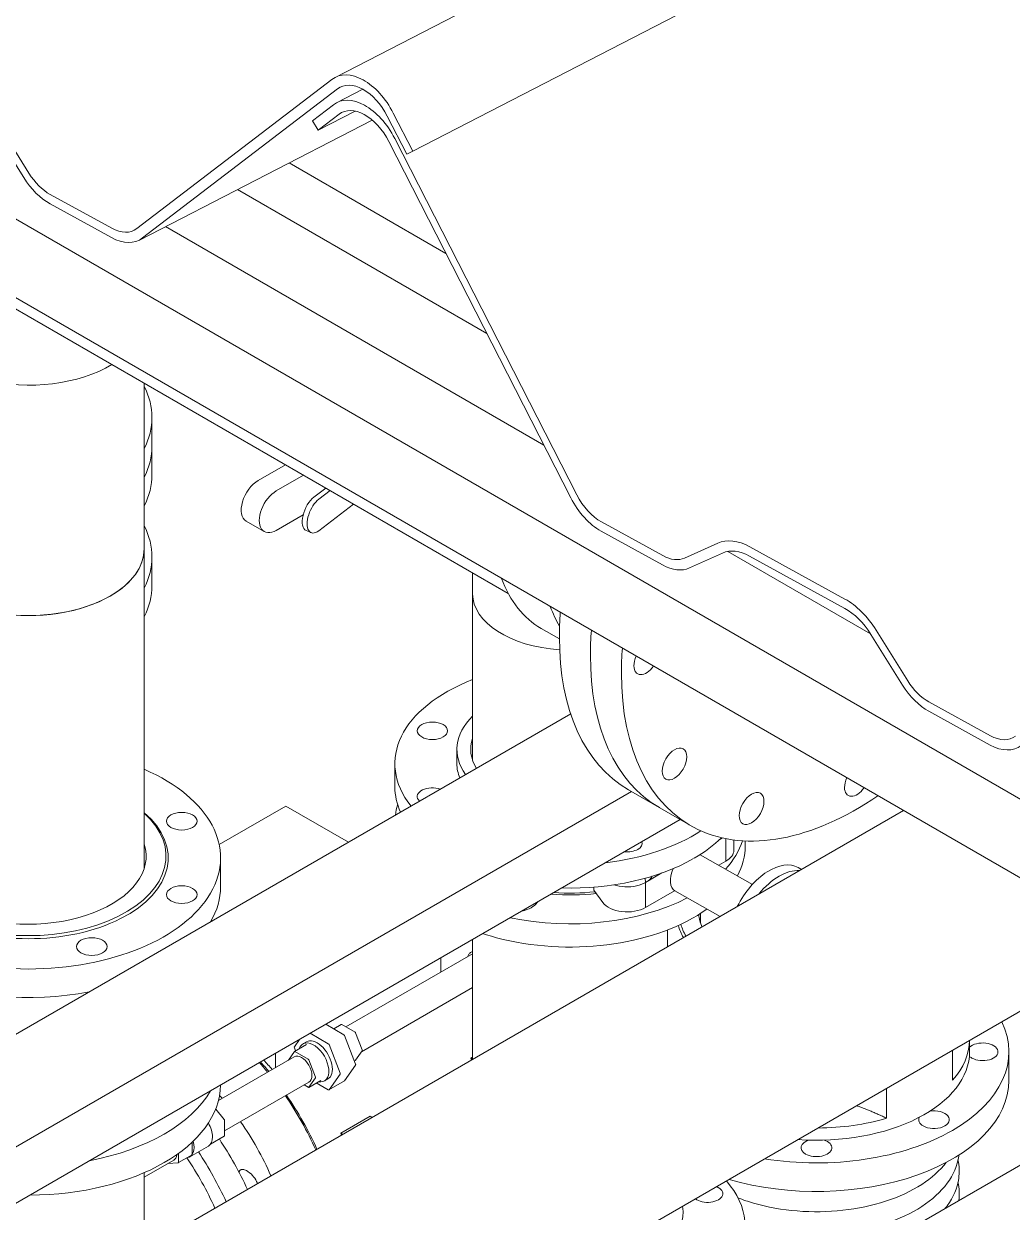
# Model space of a CAD drawing. Header units: millimetres. Extents: x -312439 to 477422, y -331570 to 212570.
# Drawn here: x 401351 to 401790, y 92546 to 93073 of the extents above; entities that cross this region are included whole.
import ezdxf

# ---------------------------------------------------------------- set-up
doc = ezdxf.new("R2010")
doc.units = ezdxf.units.MM

msp = doc.modelspace()

# ---------------------------------------------------------------- linework, layer by layer
at = {"color": 0, "linetype": 'Continuous', "lineweight": 0, "extrusion": (8.40036e-17, 0.816497, 0.57735)}
for p, q in [((397280.542, 95334.72), (402000.038, 92609.917)), ((397280.542, 95299.715), (402000.038, 92574.913)), ((402634.415, 93639.671), (401489.391, 93049.519)), ((401523.855, 93016.732), (402668.879, 93606.884)), ((401566.298, 92820.339), (401040.529, 93123.892)), ((401487.956, 93048.609), (401401.357, 92982.389)), ((401403.874, 92978.206), (401490.473, 93044.426)), ((401501.676, 93044.27), (401490.028, 93038.267)), ((401488.593, 93037.357), (401479.344, 93030.285)), ((401505.815, 93030.578), (401402.438, 92977.297)), ((401479.344, 93030.285), (401481.861, 93026.102)), ((401481.861, 93026.102), (401498.278, 93034.564)), ((401481.861, 93026.102), (401491.11, 93033.175)), ((401512.56, 93032.291), (401521.197, 93015.393)), ((401523.855, 93016.732), (401515.218, 93033.631)), ((401337.111, 93027.433), (401351.115, 93005.017)), ((401353.434, 93006.956), (401339.429, 93029.372)), ((401513.197, 93021.04), (401594.07, 92862.808)), ((401596.728, 92864.148), (401515.855, 93022.379)), ((401521.197, 93015.393), (401523.855, 93016.732)), ((401468.928, 93011.566), (401538.598, 92971.342)), ((401446.047, 92999.773), (401556.727, 92935.872)), ((401362.771, 92993.385), (401390.082, 92978.38)), ((401390.162, 92982.541), (401362.877, 92997.532)), ((401414.014, 92983.263), (401582.107, 92886.214)), ((401404.619, 92698.434), (401404.619, 92913.684)), ((401408.041, 92873.1), (401408.041, 92898.503)), ((401467.305, 92877.493), (401455.245, 92870.53)), ((401463.261, 92865.902), (401475.321, 92872.864)), ((401485.194, 92867.164), (401479.981, 92863.201)), ((401482.128, 92862.26), (401487.118, 92866.054)), ((401497.584, 92860.011), (401482.128, 92848.258)), ((401449.886, 92852.497), (401457.902, 92847.869)), ((401475.206, 92855.296), (401463.261, 92848.4)), ((401634.906, 92837.174), (401607.621, 92852.165)), ((401476.539, 92848.347), (401478.686, 92847.406)), ((401607.49, 92848.031), (401634.8, 92833.027)), ((401659.308, 92842.725), (401644.563, 92836.104)), ((401715.77, 92817.925), (401673.49, 92841.154)), ((401408.041, 92823.893), (401408.041, 92836.595)), ((401646.72, 92831.707), (401661.465, 92838.327)), ((401663.812, 92839.042), (401727.091, 92802.508)), ((401673.384, 92837.007), (401715.664, 92813.778)), ((401550.429, 92746.258), (401550.429, 92829.501)), ((401580.929, 92804.82), (401588.969, 92800.178)), ((401743.643, 92781.668), (401729.639, 92804.084)), ((401727.32, 92802.145), (401741.325, 92779.73)), ((401780.372, 92757.253), (401753.087, 92772.244)), ((401593.982, 92766.925), (401185.091, 92530.852)), ((401752.981, 92768.097), (401780.291, 92753.093)), ((401543.477, 92744.815), (401543.477, 92751.165)), ((401515.917, 92734.513), (401515.917, 92744.815)), ((401620.953, 92732.491), (401230.001, 92506.774)), ((401647.142, 92717.371), (401619.599, 92733.273)), ((401379.711, 92514.97), (401741.787, 92724.014)), ((401467.524, 92726.01), (401437.9, 92708.907)), ((401467.524, 92726.01), (401495.32, 92709.963)), ((401642.607, 92719.989), (401259.413, 92498.752)), ((401661.438, 92711.827), (401659.899, 92710.938)), ((401662.902, 92711.519), (401662.902, 92701.571)), ((401666.444, 92710.943), (401666.444, 92706.397)), ((401671.479, 92708.31), (401671.479, 92710.505)), ((401438.518, 92690.283), (401438.518, 92702.985)), ((401651.427, 92704.418), (401674.711, 92691.207)), ((401659.702, 92699.723), (401662.902, 92701.571)), ((401694.997, 92698.686), (401696.469, 92697.85)), ((401627.239, 92692.081), (401627.029, 92693.938)), ((401634.535, 92696.294), (401627.239, 92692.081)), ((401627.239, 92692.081), (401627.239, 92680.979)), ((401604.284, 92688.7), (401604.284, 92690.024)), ((401604.284, 92688.7), (401608.26, 92683.159)), ((401627.239, 92680.979), (401640.141, 92688.429)), ((401640.265, 92688.355), (401660.317, 92676.978)), ((401579.136, 92683.159), (401579.364, 92683.476)), ((401651.592, 92674.255), (401651.592, 92678.32)), ((401636.968, 92663.497), (401636.968, 92670.993)), ((401550.429, 92613.534), (401550.429, 92666.77)), ((401434.924, 92427.826), (401844.862, 92664.504)), ((401549.65, 92659.999), (401494.173, 92627.97)), ((401536.395, 92658.668), (401536.395, 92652.347)), ((401550.429, 92645.386), (401501.162, 92616.942)), ((399858.405, 91449.355), (401903.983, 92630.37)), ((401485.234, 92629.13), (401493.252, 92624.501)), ((401492.117, 92629.052), (401488.744, 92627.104)), ((401492.338, 92629.03), (401498.227, 92625.629)), ((401478.305, 92625.13), (401486.323, 92620.501)), ((401493.593, 92624.078), (401498.491, 92611.452)), ((401498.498, 92625.292), (401501.443, 92617.703)), ((401471.287, 92619.158), (401473.558, 92622.389)), ((401471.819, 92617.333), (401471.287, 92618.704)), ((401476.686, 92620.143), (401471.329, 92617.05)), ((401475.098, 92620.404), (401476.671, 92621.311)), ((401486.664, 92620.077), (401491.562, 92607.452)), ((401771.112, 92621.924), (401771.112, 92616.899)), ((401471.234, 92614.726), (401437.584, 92595.298)), ((401462.905, 92616.238), (401462.905, 92609.917)), ((401468.616, 92613.214), (401471.28, 92617.004)), ((401471.55, 92617.028), (401477.44, 92613.628)), ((401477.711, 92613.291), (401480.656, 92605.701)), ((401498.449, 92613.106), (401497.959, 92612.823)), ((401501.443, 92617.341), (401498.498, 92613.152)), ((401549.631, 92614.052), (401550.429, 92614.513)), ((401549.631, 92614.052), (401550.429, 92613.592)), ((401763.563, 92617.566), (401763.563, 92604.331)), ((401788.567, 92604.197), (401788.567, 92616.899)), ((401498.491, 92610.998), (401493.593, 92604.029)), ((401477.757, 92603.428), (401440.23, 92581.763)), ((401483.018, 92604.197), (401477.661, 92601.104)), ((401480.656, 92605.34), (401477.711, 92601.15)), ((401486.323, 92599.998), (401481.034, 92603.052)), ((401484.606, 92603.936), (401486.178, 92604.844)), ((401493.53, 92603.971), (401486.601, 92599.971)), ((401491.562, 92606.998), (401486.664, 92600.029)), ((401477.44, 92601.126), (401475.605, 92602.186)), ((401734.264, 92600.65), (401734.264, 92587.415)), ((401440.074, 92586.847), (401436.337, 92591.496)), ((401491.889, 92580.715), (401505.012, 92588.292)), ((401505.012, 92588.292), (401505.86, 92587.802)), ((401440.23, 92579.643), (401440.23, 92586.444)), ((401425.939, 92571.392), (401425.939, 92576.809)), ((401434.105, 92575.957), (401440.139, 92579.441)), ((401491.889, 92580.715), (401492.737, 92580.225)), ((401419.785, 92567.689), (401425.847, 92571.19)), ((401419.876, 92567.892), (401419.876, 92571.815)), ((401424.912, 92570.322), (401433.14, 92575.072)), ((401417.724, 92568.769), (401404.619, 92561.202)), ((401415.106, 92567.257), (401419.72, 92567.669)), ((401404.619, 92529.35), (401404.619, 92563.23))]:
    msp.add_line(p, q, dxfattribs=at)
at = {"color": 0, "linetype": 'Continuous', "lineweight": 0}
for centre, major_axis, ratio, start_param, end_param in [((401501.216, 93026.576), (-11.825, 22.942), 0.6074486, 4.7067872, 6.3913733), ((401501.216, 93026.576), (-9.58, 18.587), 0.6074486, 4.7067872, 6.3913733), ((401501.853, 93015.325), (-11.825, 22.942), 0.6074486, 4.7067872, 6.3913733), ((401501.853, 93015.325), (-9.58, 18.587), 0.6074486, 4.7067872, 6.3913733), ((401363.329, 93015.23), (11.825, -22.942), 0.6074486, 4.8477244, 5.5490809), ((401363.329, 93015.23), (-9.58, 18.587), 0.6074486, 1.7061324, 2.4074876), ((401390.614, 93000.239), (9.58, -18.587), 0.6074486, 5.5490802, 6.3913733), ((401390.614, 93000.239), (11.825, -22.942), 0.6074486, 5.550456, 6.3913733), ((401353.081, 92942.602), (-51.538, 0), 0.5773503, 0, 2.3760943), ((401322.605, 92898.503), (85.437, 0), 0.5773503, 5.9991856, 6.567185), ((401322.605, 92885.801), (85.437, 0), 0.5773503, 5.9991856, 6.2831853), ((401322.605, 92873.1), (85.437, 0), 0.5773503, 5.9991856, 6.2831853), ((401455.245, 92861.779), (-5.359, -9.282), 0.5773503, 3.9269908, 6.2831853), ((401463.261, 92857.151), (-5.359, -9.282), 0.5773503, 3.9269908, 7.0685835), ((401479.981, 92856.2), (-3.442, -7.853), 0.493747, 3.867644, 6.2831853), ((401482.128, 92855.259), (3.442, 7.853), 0.493747, 0.7260513, 3.867644), ((401608.072, 92869.863), (11.825, -22.942), 0.6074486, 4.7067872, 5.5477045), ((401608.072, 92869.863), (-9.58, 18.587), 0.6074486, 1.5651945, 2.4074876), ((401322.605, 92836.595), (85.437, 0), 0.5773503, 5.9991856, 6.567185), ((401353.081, 92840.302), (51.538, 0), 0.5773503, 3.1415927, 6.2831853), ((401353.081, 92840.302), (-51.538, 0), 0.5773503, 0, 3.1415927), ((401672.827, 92815.162), (-14.069, 27.297), 0.6074486, 5.5490802, 6.2504354), ((401672.827, 92815.162), (-11.825, 22.942), 0.6074486, 5.5490802, 6.2504354), ((401635.358, 92854.872), (9.58, -18.587), 0.6074486, 5.5490802, 6.2504354), ((401635.358, 92854.872), (11.825, -22.942), 0.6074486, 5.5490796, 6.2504361), ((401633.569, 92895.995), (-52.64, -91.175), 0.5773503, 5.8338726, 6.2831853), ((401322.605, 92823.893), (85.437, 0), 0.5773503, 5.9991856, 6.2831853), ((401593.698, 92820.271), (43.27, 0), 0.5773503, 3.1415927, 4.6054416), ((401655.222, 92883.494), (-52.64, -91.175), 0.5773503, 5.8338726, 5.9737368), ((401715.107, 92791.933), (11.825, -22.942), 0.6074486, 1.7061324, 2.4074876), ((401715.107, 92791.933), (-14.069, 27.297), 0.6074486, 4.847725, 5.5490802), ((401693.552, 92861.364), (-73.953, -128.091), 0.5773503, 5.4083875, 5.4977871), ((401707.324, 92853.413), (-73.953, -128.091), 0.5773503, 5.4083875, 5.4977871), ((401693.552, 92861.364), (-73.953, -128.091), 0.5773503, 5.4977871, 6.2831853), ((401707.324, 92853.413), (-73.953, -128.091), 0.5773503, 5.4977871, 6.2831853), ((401721.095, 92845.462), (-73.953, -128.091), 0.5773503, 5.4083875, 5.4977871), ((401627.553, 92791.455), (-3.889, -6.736), 0.5773503, 4.8787573, 5.4977871), ((401627.553, 92791.455), (-3.889, -6.736), 0.5773503, 5.4977871, 7.6876133), ((401593.698, 92744.815), (-77.781, 0), 0.5773503, 5.3023146, 6.7157332), ((401721.095, 92845.462), (-73.953, -128.091), 0.5773503, 5.4977871, 7.1579832), ((401753.538, 92789.942), (11.825, -22.942), 0.6074486, 4.8477244, 5.5490809), ((401753.538, 92789.942), (-9.58, 18.587), 0.6074486, 1.7061324, 2.4074876), ((401593.698, 92751.165), (-50.221, 0), 0.5773503, 5.7507736, 6.6784196), ((401593.698, 92751.165), (-44.096, 0), 0.5773503, 6.0892323, 6.6205821), ((401780.823, 92774.951), (9.58, -18.587), 0.6074486, 5.5490802, 6.3913733), ((401780.823, 92774.951), (11.825, -22.942), 0.6074486, 5.550456, 6.3913733), ((401593.698, 92744.815), (50.221, 0), 0.5773503, 3.1415927, 3.3622249), ((401353.081, 92702.985), (85.437, 0), 0.5773503, 2.2183358, 7.2064421), ((401593.698, 92734.513), (77.781, 0), 0.5773503, 3.1415927, 3.3943866), ((401532.589, 92730.2), (-6.737, 0), 0.5773503, 4.3196899, 6.8338828), ((401721.095, 92737.448), (-3.889, -6.736), 0.5773503, 4.8787573, 5.4977871), ((401721.095, 92737.448), (-3.889, -6.736), 0.5773503, 5.4977871, 7.6876133), ((401532.589, 92730.2), (-6.737, 0), 0.5773503, 4.1616915, 4.3196899), ((401593.698, 92718.611), (77.781, 0), 0.5773503, 2.9635992, 3.0664853), ((401353.081, 92702.985), (62.164, 0), 0.5773503, 2.548228, 6.8765499), ((401353.081, 92703.785), (-61.184, 0), 0.5773503, 5.7140037, 9.9939595), ((401593.698, 92744.815), (-77.781, 0), 0.5773503, 1.7744921, 2.4150608), ((401353.081, 92703.785), (-52.364, 0), 0.5773503, 6.105246, 9.6027173), ((401619.011, 92709.533), (-6.737, 0), 0.5773503, 1.3989058, 3.3134831), ((401593.698, 92734.513), (77.781, 0), 0.5773503, 5.4994911, 5.7565416), ((401654.808, 92717.499), (11.637, 0), 0.5773503, 5.2434109, 5.2933093), ((401593.698, 92718.611), (77.781, 0), 0.5773503, 5.8057339, 6.1032543), ((401593.698, 92708.31), (-77.781, 0), 0.5773503, 2.8411019, 3.1415927), ((401593.698, 92734.513), (77.781, 0), 0.5773503, 4.665686, 5.4948065), ((401654.808, 92706.397), (11.637, 0), 0.5773503, 5.4816788, 6.2831853), ((401645.071, 92696.826), (4.806, 8.471), 0.572296, 1.7260258, 3.1415927), ((401682.041, 92675.85), (12.956, 22.835), 0.572296, 0, 1.6517313), ((401686.409, 92673.372), (-12.956, -22.835), 0.572296, 3.4002203, 4.4276883), ((401619.011, 92696.831), (11.637, 0), 0.5773503, 4.1833441, 5.9813737), ((401353.081, 92690.283), (-85.437, 0), 0.5773503, 0, 1.8940811), ((401353.081, 92690.283), (-85.437, 0), 0.5773503, 2.8183079, 3.1415927), ((401593.698, 92719.411), (56.958, 0), 0.5773503, 4.5639504, 4.9183249), ((401593.698, 92720.211), (56.958, 0), 0.5773503, 4.5855251, 4.9088406), ((401593.698, 92718.611), (77.781, 0), 0.5773503, 4.3636672, 5.4455384), ((401568.386, 92685.73), (11.637, 0), 0.5773503, 5.0568029, 5.8904862), ((401619.011, 92685.73), (11.637, 0), 0.5773503, 3.5342917, 5.4978171), ((401593.698, 92708.31), (-77.781, 0), 0.5773503, 1.1780972, 2.4677772), ((401703.13, 92679.607), (52.364, 0), 0.5773503, 3.1996835, 3.3840742), ((401420.981, 92674.767), (13.556, 0), 0.5773503, 0.013031, 0.0727828), ((401703.13, 92678.807), (62.164, 0), 0.5773503, 3.3037617, 3.4591515), ((401703.13, 92679.607), (61.184, 0), 0.5773503, 3.3149927, 3.4689793), ((401593.698, 92708.31), (-77.781, 0), 0.5773503, 1.0491716, 1.1780972), ((401552.911, 92654.35), (-3.261, 5.649), 0.5773503, 6.0660884, 6.2831853), ((401492.338, 92628.668), (-0.221, 0.383), 0.5773503, 5.4977871, 6.2831853), ((401703.13, 92616.899), (85.437, 0), 0.5773503, 4.4397782, 6.5557961), ((401493.252, 92624.047), (0.278, -0.482), 0.5773503, 1.3089969, 2.3561945), ((401498.227, 92625.268), (0.221, -0.383), 0.5773503, 1.3089969, 2.3561945), ((401471.627, 92618.734), (-0.278, 0.482), 0.5773503, 0.2617994, 1.3089969), ((401479.852, 92612.17), (4.754, -8.234), 0.5773503, 5.8158119, 9.8921514), ((401481.424, 92613.078), (4.754, -8.234), 0.5773503, 0, 3.1415927), ((401486.323, 92620.047), (0.278, -0.482), 0.5773503, 1.3089969, 2.3561945), ((401703.13, 92622.306), (-67.982, 0), 0.5773503, 2.6658771, 3.131808), ((401776.93, 92616.899), (6.798, 0), 0.5773503, 3.9269908, 8.881185), ((401429.834, 92561.687), (-45.911, 79.521), 0.5773503, 4.9907782, 5.0533837), ((401474.495, 92609.077), (-3.261, 5.649), 0.5773503, 3.1415927, 6.2831853), ((401471.55, 92616.667), (-0.221, 0.383), 0.5773503, 5.4977871, 6.5449847), ((401477.44, 92613.267), (0.221, -0.383), 0.5773503, 1.3089969, 2.3561945), ((401498.227, 92613.489), (0.221, -0.383), 0.5773503, 0, 0.2617994), ((401501.172, 92617.678), (0.221, -0.383), 0.5773503, 0.2617994, 1.3089969), ((401497.025, 92600.479), (-45.911, 79.521), 0.5773503, 4.5439195, 4.5532806), ((401703.13, 92616.899), (-67.982, 0), 0.5773503, 1.449783, 3.1415927), ((401776.93, 92616.899), (6.798, 0), 0.5773503, 3.6608723, 3.9269908), ((401428.365, 92560.838), (-45.418, 78.666), 0.5773503, 4.9938862, 5.0572435), ((401428.365, 92560.838), (-45.911, 79.521), 0.5773503, 4.9907782, 5.0533837), ((401498.151, 92611.422), (0.278, -0.482), 0.5773503, 0.2617994, 1.3089969), ((401480.385, 92605.677), (0.221, -0.383), 0.5773503, 0.2617994, 1.3089969), ((401491.221, 92607.421), (0.278, -0.482), 0.5773503, 0.2617994, 1.3089969), ((401493.252, 92604.453), (0.278, -0.482), 0.5773503, 0, 0.2617994), ((401703.13, 92604.197), (85.437, 0), 0.5773503, 4.2406372, 6.2831853), ((401353.081, 92602.572), (85.437, 0), 0.5773503, 4.720806, 6.2747683), ((401353.081, 92615.274), (-85.437, 0), 0.5773503, 1.8940811, 2.8183079), ((401415.504, 92553.413), (-38.423, 66.551), 0.5773503, 5.0469585, 5.0697227), ((401428.365, 92560.838), (-45.418, 78.666), 0.5773503, 4.5420705, 4.8469761), ((401428.365, 92560.838), (-45.911, 79.521), 0.5773503, 4.5439195, 4.8455203), ((401477.44, 92601.487), (0.221, -0.383), 0.5773503, 5.4977871, 6.5449847), ((401486.323, 92600.452), (0.278, -0.482), 0.5773503, 5.4977871, 6.5449847), ((401439.918, 92586.625), (-0.221, 0.383), 0.5773503, 3.9269908, 4.9741884), ((401703.13, 92622.306), (-67.982, 0), 0.5773503, 1.580581, 2.0465119), ((401755.314, 92586.77), (6.798, 0), 0.5773503, 2.8754741, 3.9269908), ((401755.314, 92586.77), (6.798, 0), 0.5773503, 3.9269908, 8.1201002), ((401428.754, 92582.669), (-4.386, 7.596), 0.5773503, 3.1415927, 4.722572), ((401415.504, 92553.413), (-38.423, 66.551), 0.5773503, 4.5106733, 4.8716685), ((401420.526, 92577.918), (-4.386, 7.596), 0.5773503, 2.8865178, 4.2961369), ((401392.302, 92540.017), (-51.037, 88.4), 0.5773503, 4.5609779, 4.8127122), ((401439.918, 92579.824), (0.221, -0.383), 0.5773503, 0, 0.7853982), ((401439.283, 92567.142), (-45.911, 79.521), 0.5773503, 4.5439195, 4.5532806), ((401703.13, 92574.29), (6.798, 0), 0.5773503, 2.090076, 3.9269908), ((401703.13, 92574.29), (6.798, 0), 0.5773503, 3.9269908, 7.334702), ((401414.463, 92574.417), (-3.261, 5.649), 0.5773503, 3.1415927, 3.8252571), ((401425.626, 92571.573), (0.221, -0.383), 0.5773503, 0, 0.7853982), ((401382.853, 92534.562), (-51.037, 88.4), 0.5773503, 4.5609779, 4.8099181), ((401419.563, 92568.072), (0.221, -0.383), 0.5773503, 6.0213859, 7.0685835), ((401382.853, 92534.562), (-46.096, 79.841), 0.5773503, 4.5446018, 4.8235081), ((401412.669, 92551.776), (35.362, -61.248), 0.5773503, 1.3513414, 1.3652852), ((401593.698, 92539.308), (77.781, 0), 0.5773503, 5.1050881, 6.7513011), ((401654.808, 92553.922), (6.737, 0), 0.5773503, 3.7711222, 7.2244521), ((401593.698, 92545.659), (50.221, 0), 0.5773503, 5.1050881, 6.3765873)]:
    msp.add_ellipse(centre, major_axis=major_axis, ratio=ratio, start_param=start_param, end_param=end_param, dxfattribs=at)
for centre, major_axis in [((401532.589, 92759.429), (-6.737, 0)), ((401640.085, 92744.684), (-3.889, -6.736)), ((401674.324, 92724.916), (-3.889, -6.736)), ((401421.264, 92719.29), (6.798, 0)), ((401421.264, 92686.679), (6.798, 0)), ((401381.323, 92663.619), (6.798, 0))]:
    msp.add_ellipse(centre, major_axis=major_axis, ratio=0.5773503, dxfattribs=at)
for points, knots in [([(401550.429, 92661.433), (401550.206, 92661.359), (401549.991, 92661.262), (401549.392, 92660.901), (401549.051, 92660.57), (401548.588, 92659.891), (401548.432, 92659.57), (401548.314, 92659.228)], [5.37728975, 5.37728975, 5.37728975, 5.37728975, 5.50845278, 5.50845278, 5.76901523, 5.76901523, 5.96302909, 5.96302909, 5.96302909, 5.96302909]), ([(401671.422, 92541.028), (401672.682, 92540.598), (401673.966, 92540.194), (401681.372, 92538.053), (401687.943, 92536.88), (401701.354, 92535.814), (401708.19, 92535.918), (401721.471, 92537.388), (401727.914, 92538.755), (401739.791, 92542.643), (401745.221, 92545.168), (401754.501, 92551.186), (401758.354, 92554.683), (401763.912, 92562.283), (401765.679, 92566.377), (401766.305, 92570.73), (401766.324, 92570.871), (401766.342, 92571.012)], [1.8219874, 1.8219874, 1.8219874, 1.8219874, 1.8920444, 1.8920444, 2.2193958, 2.2193958, 2.5456685, 2.5456685, 2.872043, 2.872043, 3.1996274, 3.1996274, 3.5274785, 3.5274785, 3.8442096, 3.8442096, 3.8548122, 3.8548122, 3.8548122, 3.8548122]), ([(401668.29, 92552.034), (401670.515, 92551.169), (401672.828, 92550.389), (401681.319, 92547.931), (401687.898, 92546.754), (401701.323, 92545.682), (401708.167, 92545.785), (401721.465, 92547.254), (401727.916, 92548.621), (401739.811, 92552.513), (401745.249, 92555.041), (401754.271, 92560.892), (401757.948, 92564.16), (401760.728, 92567.765)], [1.7634496, 1.7634496, 1.7634496, 1.7634496, 1.8913482, 1.8913482, 2.2188744, 2.2188744, 2.5452953, 2.5452953, 2.8718186, 2.8718186, 3.1995784, 3.1995784, 3.5081268, 3.5081268, 3.5081268, 3.5081268]), ([(401760.329, 92547.432), (401760.622, 92547.8), (401760.906, 92548.172), (401763.912, 92552.282), (401765.679, 92556.376), (401766.682, 92563.353), (401766.578, 92566.16), (401765.98, 92568.904)], [3.49564067, 3.49564067, 3.49564067, 3.49564067, 3.52747854, 3.52747854, 3.84420963, 3.84420963, 4.05216162, 4.05216162, 4.05216162, 4.05216162]), ([(401446.841, 92563.687), (401446.886, 92563.793), (401446.935, 92563.893), (401447.062, 92564.118), (401447.144, 92564.238), (401447.234, 92564.342)], [60.4384535, 60.4384535, 60.4384535, 60.4384535, 61.1672301, 61.1672301, 62.2021853, 62.2021853, 62.2021853, 62.2021853]), ([(401447.234, 92564.342), (401447.354, 92564.482), (401447.518, 92564.584), (401447.956, 92564.7), (401448.222, 92564.702), (401448.947, 92564.586), (401449.448, 92564.406), (401450.882, 92563.655), (401451.848, 92562.914), (401453.371, 92561.266), (401454.042, 92560.342), (401454.503, 92559.264)], [-18.8520508, -18.8520508, -18.8520508, -18.8520508, -16.6572549, -16.6572549, -14.2967967, -14.2967967, -10.7569531, -10.7569531, -4.804859, -4.804859, 0, 0, 0, 0])]:
    msp.add_open_spline(points, degree=3, knots=knots, dxfattribs=at)
for points, weights in [([(401720.946, 92592.961), (401727.281, 92590.728), (401734.264, 92587.415)], [1.00097766611, 1.00586549457, 1]), ([(401446.707, 92563.375), (401446.775, 92563.531), (401446.841, 92563.687)], [1.00009830124, 1.00005118917, 1])]:
    msp.add_rational_spline(points, weights, degree=2, dxfattribs=at)
msp.add_open_spline([(401766.327, 92550.895), (401766.674, 92553.56), (401766.556, 92556.261), (401765.98, 92558.903)], degree=3, dxfattribs=at)

doc.saveas('drawing.dxf')
